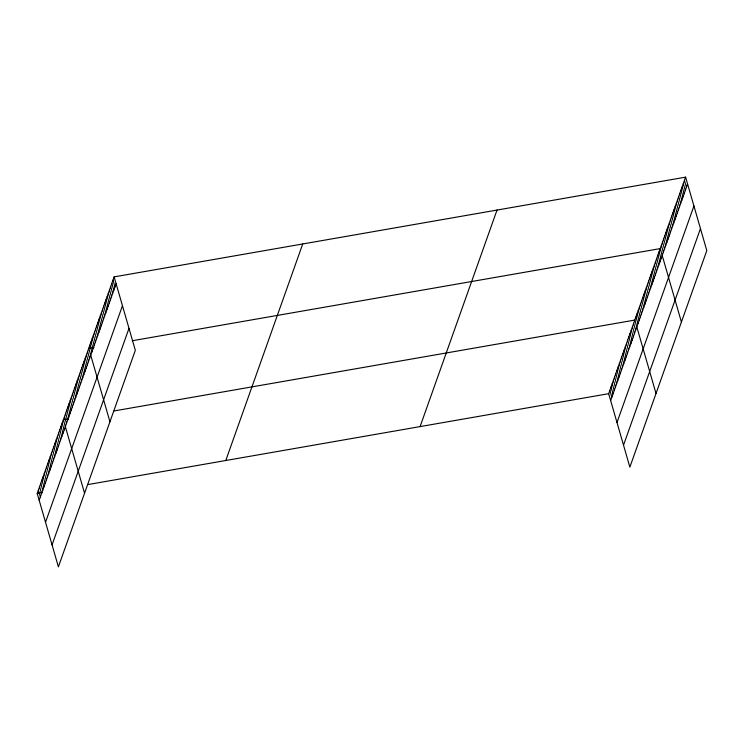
<?xml version="1.0" encoding="UTF-8"?>
<svg xmlns="http://www.w3.org/2000/svg" width="744" height="744" viewBox="0 0 744 744"><rect width="100%" height="100%" fill="white"/><g stroke="black" fill="none" stroke-linecap="round" stroke-linejoin="round"><path stroke-width="1.12" d="M114.139 276.88L135.334 350.312L58.395 566.854L37.2 493.421L114.139 276.88L685.605 177.146L706.8 250.579L629.861 467.12L608.666 393.688L685.605 177.146M39.181 500.284L116.12 283.743M45.524 522.251L122.462 305.71M52.052 544.887L128.991 328.346M225.785 460.508L302.724 243.967M420.081 426.6L497.02 210.059M610.647 400.551L687.586 184.01M616.99 422.518L693.929 205.976M623.519 445.154L700.457 228.613M93.93 347.429L88.75 348.341L109.945 421.774M132.265 340.743L660.216 248.608L681.411 322.04M68.541 418.891L63.361 419.793L84.556 493.226M114.13 410.939L634.827 320.069L656.022 393.492M37.2 493.421L42.38 492.519M87.969 484.558L608.666 393.688M684.452 180.401L686.433 187.265M683.299 183.647L685.28 190.511M682.146 186.893L684.127 193.756M680.993 190.138L682.973 197.002M679.839 193.393L681.82 200.257M678.677 196.639L680.658 203.503M677.524 199.885L679.505 206.748M676.37 203.131L678.351 209.994M675.217 206.386L677.198 213.249M674.064 209.631L676.045 216.495M672.911 212.877L674.892 219.74M671.758 216.123L673.739 222.986M670.604 219.378L672.585 226.241M669.451 222.623L671.432 229.487M668.298 225.869L670.279 232.733M667.145 229.115L669.126 235.988M665.982 232.37L667.963 239.233M664.829 235.615L666.81 242.479M663.676 238.861L665.657 245.725M662.523 242.107L664.504 248.98M661.37 245.362L663.35 252.225M659.063 251.853L661.044 258.717M657.91 255.099L659.891 261.972M656.757 258.354L658.738 265.217M655.604 261.6L657.584 268.463M654.441 264.845L656.431 271.709M653.288 268.091L655.269 274.964M652.135 271.346L654.116 278.209M650.981 274.592L652.962 281.455M649.828 277.838L651.809 284.701M648.675 281.093L650.656 287.956M647.522 284.338L649.503 291.202M646.369 287.584L648.35 294.447M645.215 290.83L647.196 297.693M644.062 294.085L646.043 300.948M642.909 297.33L644.89 304.194M641.746 300.576L643.737 307.439M640.593 303.822L642.574 310.685M639.44 307.077L641.421 313.94M638.287 310.322L640.268 317.186M637.134 313.568L639.115 320.432M635.981 316.814L637.961 323.677M633.637 323.408L635.618 330.28M632.447 326.756L634.427 333.619M631.256 330.103L633.237 336.967M630.075 333.452L632.056 340.315M628.885 336.8L630.866 343.663M627.694 340.148L629.675 347.011M626.504 343.486L628.485 350.359M625.313 346.834L627.294 353.698M624.123 350.182L626.104 357.046M622.933 353.53L624.914 360.394M621.751 356.878L623.732 363.742M620.561 360.226L622.542 367.09M619.371 363.574L621.352 370.438M618.18 366.913L620.161 373.776M616.99 370.261L618.971 377.124M615.799 373.609L617.78 380.472M614.609 376.957L616.59 383.82M613.428 380.305L615.409 387.168M612.238 383.653L614.219 390.516M611.047 386.992L613.028 393.855M609.857 390.34L611.838 397.203M112.986 280.125L114.967 286.989M111.833 283.38L113.813 290.244M110.679 286.626L112.66 293.489M109.517 289.872L111.498 296.735M108.364 293.117L110.345 299.981M107.21 296.372L109.191 303.236M106.057 299.618L108.038 306.482M104.904 302.864L106.885 309.727M103.751 306.109L105.732 312.973M102.598 309.365L104.579 316.228M101.444 312.61L103.425 319.474M100.291 315.856L102.272 322.719M99.138 319.102L101.119 325.965M97.985 322.357L99.966 329.22M96.822 325.602L98.803 332.466M95.669 328.848L97.65 335.711M94.516 332.094L96.497 338.966M93.363 335.349L95.344 342.212M92.21 338.594L94.19 345.458M91.056 341.84L93.037 348.704M89.903 345.086L91.884 351.959M87.597 351.587L89.578 358.45M86.444 354.832L88.424 361.696M85.281 358.078L87.271 364.951M84.128 361.333L86.109 368.196M82.975 364.579L84.956 371.442M81.821 367.824L83.802 374.688M80.668 371.079L82.649 377.943M79.515 374.325L81.496 381.188M78.362 377.571L80.343 384.434M77.209 380.816L79.19 387.68M76.055 384.071L78.036 390.935M74.902 387.317L76.883 394.181M73.749 390.563L75.73 397.426M72.587 393.809L74.577 400.672M71.433 397.064L73.414 403.927M70.28 400.309L72.261 407.173M69.127 403.555L71.108 410.418M67.974 406.801L69.955 413.664M66.82 410.056L68.801 416.919M65.667 413.301L67.648 420.165M64.514 416.547L66.495 423.41M62.17 423.141L64.151 430.004M60.98 426.489L62.961 433.352M59.79 429.837L61.771 436.7M58.599 433.185L60.58 440.048M57.409 436.533L59.399 443.396M56.228 439.871L58.209 446.735M55.037 443.219L57.018 450.083M53.847 446.567L55.828 453.431M52.657 449.915L54.638 456.779M51.466 453.263L53.447 460.127M50.276 456.611L52.257 463.475M49.095 459.95L51.076 466.823M47.904 463.298L49.885 470.162M46.714 466.646L48.695 473.51M45.524 469.994L47.504 476.858M44.333 473.342L46.314 480.206M43.143 476.69L45.124 483.554M41.952 480.029L43.933 486.901M40.771 483.377L42.752 490.24M39.581 486.725L41.562 493.588M38.39 490.073L40.371 496.936"/></g></svg>
